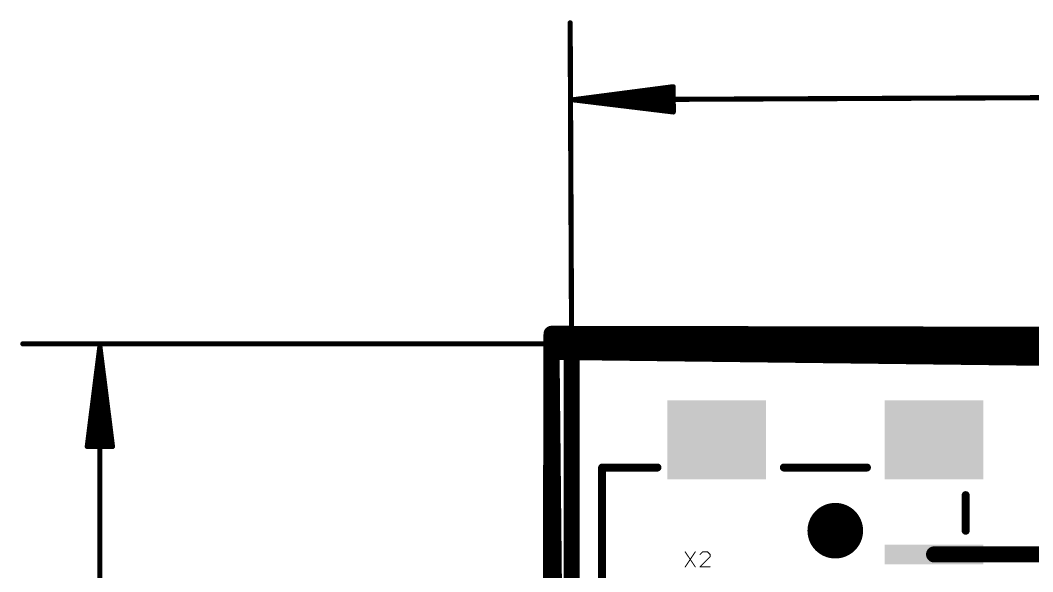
# Model space of a CAD drawing. Extents: x -14.3 to 43.3, y 12 to 70.9.
# Drawn here: x -13.95 to 11.67, y 56.46 to 70.43 of the extents above; entities that cross this region are included whole.
import ezdxf

# ---------------------------------------------------------------- set-up
doc = ezdxf.new("R2010")
doc.units = 0
for name, color, linetype in [('1', 22, 'CONTINUOUS'), ('16', 175, 'CONTINUOUS'), ('17', 82, 'CONTINUOUS'), ('20', 7, 'CONTINUOUS'), ('21', 253, 'CONTINUOUS'), ('25', 253, 'CONTINUOUS'), ('51', 253, 'CONTINUOUS')]:
    doc.layers.add(name, color=color, linetype=linetype)

# ---------------------------------------------------------------- blocks, each defined once
blk = doc.blocks.new('RECT')
blk.add_solid([(-0.5, -0.5), (0.5, -0.5), (-0.5, 0.5), (0.5, 0.5)])
blk = doc.blocks.new('ROUNDP')
at = {"const_width": 0.5}
blk.add_lwpolyline([(0, -0.25, 1), (0, 0.25, 1), (0, -0.25)], format="xyb", dxfattribs=at)

msp = doc.modelspace()

# ---------------------------------------------------------------- linework, layer by layer
at = {"layer": '1', "const_width": 0.4064}
for points in [[(-0.635, 12.7), (-0.508, 62.484)], [(-0.508, 62.484), (39.4462, 62.4078)], [(9.1728, 56.8979), (12.48, 56.8979)]]:
    msp.add_lwpolyline(points, dxfattribs=at)
at = {"layer": '1', "const_width": 0.2032}
for points in [[(-0.5078, 62.5856, 1), (-0.5082, 62.3824)], [(-0.4064, 62.4837, 1), (-0.6096, 62.4843)], [(9.1728, 56.9995, 1), (9.1728, 56.7963)]]:
    msp.add_lwpolyline(points, format="xyb", dxfattribs=at)
at = {"layer": '16', "const_width": 0.4064}
for points in [[(0, 12.446), (-0.508, 62.0268)], [(-0.508, 62.0268), (39.4716, 61.5442)]]:
    msp.add_lwpolyline(points, dxfattribs=at)
at = {"layer": '16', "const_width": 0.2032}
for points in [[(-0.4064, 62.0278, 1), (-0.6096, 62.0258)], [(-0.5068, 62.1284, 1), (-0.5092, 61.9252)]]:
    msp.add_lwpolyline(points, format="xyb", dxfattribs=at)
at = {"layer": '20'}
for points, const_width in [([(-0.0041, 70.3606, 1), (-0.0691, 70.3603)], 0.065), ([(2.6032, 68.7415, 1), (2.5382, 68.7412)], 0.065), ([(2.5749, 68.7092, 1), (2.5665, 68.7736)], 0.065), ([(2.5744, 68.6498, 1), (2.5675, 68.7145)], 0.065), ([(0.0403, 68.4431, 1), (0.034, 68.3784)], 0.065), ([(0.037, 68.4432, 1), (0.0373, 68.3782)], 0.065), ([(0.0353, 68.4432, 1), (0.039, 68.3783)], 0.065), ([(0.0329, 68.443, 1), (0.0413, 68.3785)], 0.065), ([(0.0411, 68.443, 1), (0.0332, 68.3785)], 0.065), ([(0.0387, 68.4432, 1), (0.0356, 68.3783)], 0.065), ([(0.0337, 68.443, 1), (0.0406, 68.3784)], 0.065), ([(2.5733, 68.5197, 1), (2.5697, 68.5846)], 0.065), ([(2.5696, 68.0706, 1), (2.5775, 68.1352)], 0.065), ([(2.5701, 68.1298, 1), (2.5765, 68.1945)], 0.065), ([(2.5712, 68.2597, 1), (2.5742, 68.3246)], 0.065), ([(2.5411, 68.1028, 1), (2.6061, 68.1031)], 0.065), ([(-13.888, 62.2625, 1), (-13.888, 62.1975)], 0.065), ([(0, 62.3316, 1), (0, 62.1284)], 0.2032), ([(0.1016, 62.23, 1), (-0.1016, 62.23)], 0.2032), ([(0, 62.1975, 1), (0, 62.2625)], 0.065), ([(-11.9055, 62.165, 1), (-11.9705, 62.165)], 0.065), ([(-11.9058, 62.1691, 1), (-11.9702, 62.1609)], 0.065), ([(-11.9055, 62.1633, 1), (-11.9705, 62.1667)], 0.065), ([(-11.9055, 62.1667, 1), (-11.9705, 62.1633)], 0.065), ([(-11.9057, 62.1683, 1), (-11.9703, 62.1617)], 0.065), ([(-11.9057, 62.1617, 1), (-11.9703, 62.1683)], 0.065), ([(-11.9058, 62.1609, 1), (-11.9702, 62.1691)], 0.065), ([(-0.0325, 62.2299, 1), (0.0325, 62.2301)], 0.065), ([(-12.2895, 59.6341, 1), (-12.225, 59.6259)], 0.065), ([(-12.2572, 59.6625, 1), (-12.2572, 59.5975)], 0.065), ([(-12.2303, 59.6333, 1), (-12.1657, 59.6267)], 0.065), ([(-12.1005, 59.6317, 1), (-12.0355, 59.6283)], 0.065), ([(-11.8405, 59.6283, 1), (-11.7755, 59.6317)], 0.065), ([(-11.7103, 59.6267, 1), (-11.6457, 59.6333)], 0.065), ([(-11.651, 59.6259, 1), (-11.5865, 59.6341)], 0.065), ([(-11.6188, 59.5975, 1), (-11.6188, 59.6625)], 0.065)]:
    msp.add_lwpolyline(points, format="xyb", dxfattribs=dict(at, const_width=const_width))
for points, const_width in [([(0, 62.23), (-0.0366, 70.3604)], 0.13), ([(0.0371, 68.4107), (2.5707, 68.7414)], 0.13), ([(0.0371, 68.4107), (2.5709, 68.6821)], 0.13), ([(2.5707, 68.7414), (2.5736, 68.1029)], 0.13), ([(0.0371, 68.4107), (39.3533, 68.5879)], 0.13), ([(0.0371, 68.4107), (2.5715, 68.5521)], 0.13), ([(2.5736, 68.1029), (0.0371, 68.4107)], 0.13), ([(2.5727, 68.2922), (0.0371, 68.4107)], 0.13), ([(2.5733, 68.1622), (0.0371, 68.4107)], 0.13), ([(0, 62.23), (-13.888, 62.23)], 0.13), ([(39.37, 62.23), (0, 62.23)], 0.4064), ([(0, 62.23), (0, 12.7)], 0.4064), ([(-11.938, 62.165), (-12.2572, 59.63)], 0.13), ([(-11.938, 62.165), (-12.198, 59.63)], 0.13), ([(-11.938, 62.165), (-12.068, 59.63)], 0.13), ([(-11.938, 62.165), (-11.938, 12.765)], 0.13), ([(-11.6188, 59.63), (-11.938, 62.165)], 0.13), ([(-11.808, 59.63), (-11.938, 62.165)], 0.13), ([(-11.678, 59.63), (-11.938, 62.165)], 0.13), ([(-12.2572, 59.63), (-11.6188, 59.63)], 0.13)]:
    msp.add_lwpolyline(points, dxfattribs=dict(at, const_width=const_width))
at = {"layer": '21', "const_width": 0.2032}
for points in [[(5.3728, 59.0979), (7.4728, 59.0979)], [(9.9728, 58.3979), (9.9728, 57.4979)]]:
    msp.add_lwpolyline(points, dxfattribs=at)
at = {"layer": '21', "const_width": 0.1016}
for points in [[(5.3728, 59.1487, 1), (5.3728, 59.0471)], [(7.4728, 59.0471, 1), (7.4728, 59.1487)], [(10.0236, 58.3979, 1), (9.922, 58.3979)], [(9.922, 57.4979, 1), (10.0236, 57.4979)]]:
    msp.add_lwpolyline(points, format="xyb", dxfattribs=at)
at = {"layer": '25', "const_width": 0.0254}
for points in [[(2.8755, 56.962), (3.1297, 56.5806)], [(3.1297, 56.962), (2.8755, 56.5806)], [(3.3133, 56.962), (3.2497, 56.8984)], [(3.4404, 56.962), (3.3133, 56.962)], [(3.5039, 56.8984), (3.4404, 56.962)], [(3.5039, 56.8349), (3.5039, 56.8984)], [(3.2497, 56.5806), (3.5039, 56.8349)], [(3.5039, 56.5806), (3.2497, 56.5806)]]:
    msp.add_lwpolyline(points, dxfattribs=at)
at = {"layer": '25', "const_width": 0.0127}
for points in [[(2.8808, 56.9655, 1), (2.8702, 56.9584)], [(3.135, 56.9584, 1), (3.1245, 56.9655)], [(3.2452, 56.9029, 1), (3.2542, 56.8939)], [(3.3133, 56.9683, 1), (3.3133, 56.9556)], [(3.3178, 56.9575, 1), (3.3088, 56.9665)], [(3.4449, 56.9665, 1), (3.4359, 56.9575)], [(3.4404, 56.9556, 1), (3.4404, 56.9683)], [(3.5103, 56.8984, 1), (3.4976, 56.8984)], [(3.4995, 56.8939, 1), (3.5084, 56.9029)], [(3.4976, 56.8349, 1), (3.5103, 56.8349)], [(3.5084, 56.8304, 1), (3.4995, 56.8394)], [(2.8702, 56.5842, 1), (2.8808, 56.5771)], [(3.1245, 56.5771, 1), (3.135, 56.5842)], [(3.2497, 56.587, 1), (3.2497, 56.5743)], [(3.2452, 56.5851, 1), (3.2542, 56.5762)], [(3.5039, 56.5743, 1), (3.5039, 56.587)]]:
    msp.add_lwpolyline(points, format="xyb", dxfattribs=at)
at = {"layer": '51', "const_width": 0.2032}
for points in [[(0.7728, 59.0979), (0.7728, 51.4979)], [(0.7728, 59.0979), (2.1728, 59.0979)]]:
    msp.add_lwpolyline(points, dxfattribs=at)
at = {"layer": '51', "const_width": 0.1016}
for points in [[(0.8236, 59.0979, 1), (0.722, 59.0979)], [(0.7728, 59.1487, 1), (0.7728, 59.0471)], [(2.1728, 59.0471, 1), (2.1728, 59.1487)]]:
    msp.add_lwpolyline(points, format="xyb", dxfattribs=at)

# ---------------------------------------------------------------- block references
at = {"layer": '1', "xscale": 2.5}
for p, yscale in [((3.6728, 59.7979), 2), ((9.1728, 59.7979), 2), ((9.1728, 56.8979), 0.5)]:
    msp.add_blockref('RECT', p, dxfattribs=dict(at, yscale=yscale))
at = {"layer": '17', "xscale": 1.408, "yscale": 1.408}
msp.add_blockref('ROUNDP', (6.6728, 57.4979), dxfattribs=at)
msp.add_blockref('ROUNDP', (6.6728, 57.4979), dxfattribs=at)

doc.saveas('drawing.dxf')
